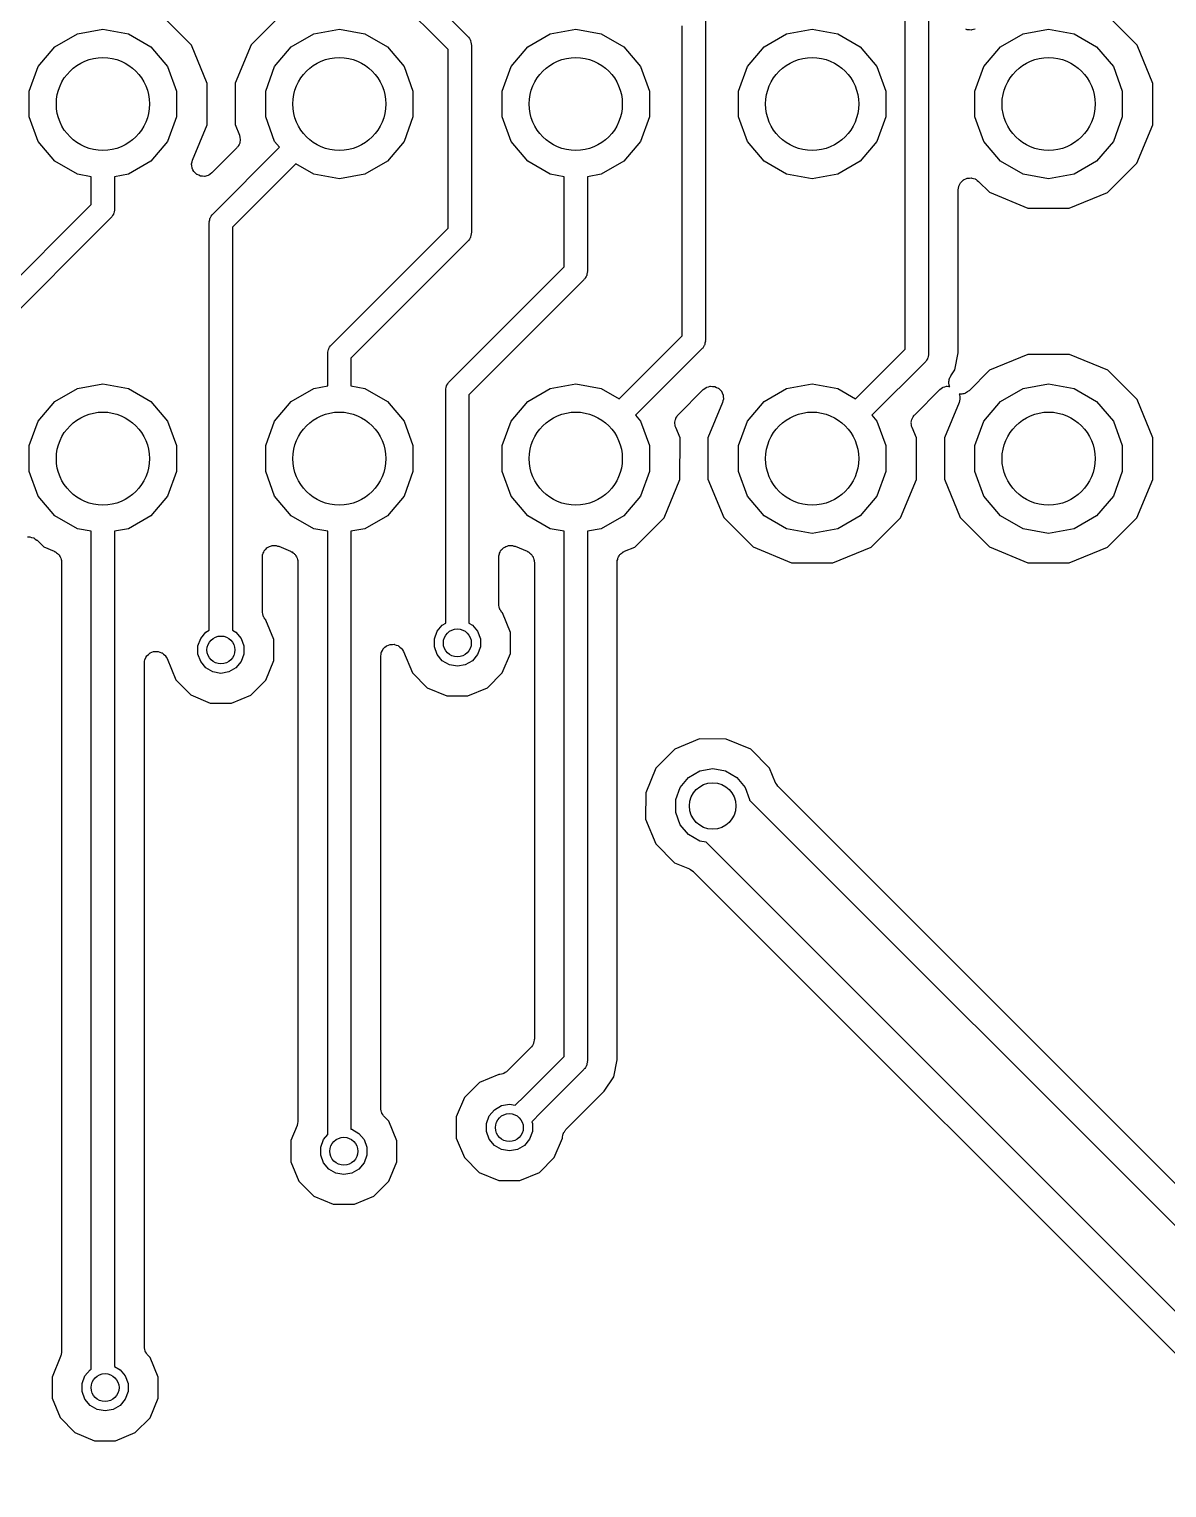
# Model space of a CAD drawing. Extents: x 25 to 125, y -125 to -25.
# Drawn here: x 41.93 to 54.16, y -110.73 to -95.06 of the extents above; entities that cross this region are included whole.
import ezdxf

# ---------------------------------------------------------------- set-up
doc = ezdxf.new("R2010")
doc.units = 0
doc.header["$MEASUREMENT"] = 0
doc.layers.add('BLACK', color=7, linetype='CONTINUOUS')

msp = doc.modelspace()

# ---------------------------------------------------------------- linework, layer by layer
at = {"layer": 'Black'}
for p, q in [((38.987, -87.4766), (46.6466, -95.1362)), ((46.4332, -95.2764), (38.7736, -87.6168)), ((51.5951, -94.6247), (51.5951, -98.5462)), ((51.3451, -98.4944), (51.3451, -94.6764)), ((43.6751, -95.2276), (43.3603, -94.9123)), ((44.6315, -94.9112), (44.3161, -95.226)), ((53.8351, -95.2276), (53.5203, -94.9123)), ((42.2089, -95.246), (42.4504, -95.1066)), ((42.4504, -95.1066), (42.7251, -95.0582)), ((42.7251, -95.0582), (42.9997, -95.1066)), ((42.9997, -95.1066), (43.2413, -95.246)), ((44.7489, -95.246), (44.9904, -95.1066)), ((44.9904, -95.1066), (45.2651, -95.0582)), ((45.2651, -95.0582), (45.5397, -95.1066)), ((45.5397, -95.1066), (45.7813, -95.246)), ((47.2889, -95.246), (47.5304, -95.1066)), ((47.5304, -95.1066), (47.8051, -95.0582)), ((47.8051, -95.0582), (48.0797, -95.1066)), ((48.0797, -95.1066), (48.3213, -95.246)), ((48.9478, -98.3517), (48.9478, -95.0224)), ((49.1978, -94.9706), (49.1978, -98.4035)), ((49.8289, -95.246), (50.0704, -95.1066)), ((50.0704, -95.1066), (50.3451, -95.0582)), ((50.3451, -95.0582), (50.6197, -95.1066)), ((50.6197, -95.1066), (50.8613, -95.246)), ((52.0091, -95.0634), (51.9941, -95.0564)), ((52.0147, -95.0639), (52.0091, -95.0634)), ((52.02, -95.0658), (52.0147, -95.0639)), ((52.0365, -95.0658), (52.02, -95.0658)), ((52.053, -95.0673), (52.0365, -95.0658)), ((52.0585, -95.0658), (52.053, -95.0673)), ((52.0641, -95.0658), (52.0585, -95.0658)), ((52.0797, -95.0602), (52.0641, -95.0658)), ((52.0956, -95.0559), (52.0797, -95.0602)), ((52.3689, -95.246), (52.6104, -95.1066)), ((52.6104, -95.1066), (52.8851, -95.0582)), ((52.8851, -95.0582), (53.1597, -95.1066)), ((53.1597, -95.1066), (53.4013, -95.246)), ((42.0296, -95.4597), (42.2089, -95.246)), ((43.2413, -95.246), (43.4205, -95.4597)), ((43.8453, -95.6394), (43.6751, -95.2276)), ((44.3161, -95.226), (44.1453, -95.6375)), ((44.5696, -95.4597), (44.7489, -95.246)), ((45.7813, -95.246), (45.9605, -95.4597)), ((46.4332, -97.1949), (46.4332, -95.2764)), ((46.6466, -95.1362), (46.6497, -95.1407)), ((46.6497, -95.1407), (46.654, -95.1443)), ((46.654, -95.1443), (46.6621, -95.1584)), ((46.6621, -95.1584), (46.6715, -95.1718)), ((46.6715, -95.1718), (46.6729, -95.1771)), ((46.6729, -95.1771), (46.6757, -95.1818)), ((46.6757, -95.1818), (46.6785, -95.1979)), ((46.6785, -95.1979), (46.6827, -95.2137)), ((46.6827, -95.2137), (46.6822, -95.2192)), ((46.6822, -95.2192), (46.6832, -95.2246)), ((46.6832, -95.2246), (46.6832, -97.2467)), ((47.1096, -95.4597), (47.2889, -95.246)), ((48.3213, -95.246), (48.5005, -95.4597)), ((49.6496, -95.4597), (49.8289, -95.246)), ((50.8613, -95.246), (51.0405, -95.4597)), ((52.1896, -95.4597), (52.3689, -95.246)), ((53.4013, -95.246), (53.5805, -95.4597)), ((54.0053, -95.6394), (53.8351, -95.2276)), ((41.9342, -95.7218), (42.0296, -95.4597)), ((43.4205, -95.4597), (43.5159, -95.7218)), ((44.4742, -95.7218), (44.5696, -95.4597)), ((45.9605, -95.4597), (46.0559, -95.7218)), ((47.0142, -95.7218), (47.1096, -95.4597)), ((48.5005, -95.4597), (48.5959, -95.7218)), ((49.5542, -95.7218), (49.6496, -95.4597)), ((51.0405, -95.4597), (51.1359, -95.7218)), ((52.0942, -95.7218), (52.1896, -95.4597)), ((53.5805, -95.4597), (53.6759, -95.7218)), ((41.9342, -96.0007), (41.9342, -95.7218)), ((43.5159, -95.7218), (43.5159, -96.0007)), ((43.8449, -96.085), (43.8453, -95.6394)), ((44.1453, -95.6375), (44.1449, -96.083)), ((44.4742, -96.0007), (44.4742, -95.7218)), ((46.0559, -95.7218), (46.0559, -96.0007)), ((47.0142, -96.0007), (47.0142, -95.7218)), ((48.5959, -95.7218), (48.5959, -96.0007)), ((49.5542, -96.0007), (49.5542, -95.7218)), ((51.1359, -95.7218), (51.1359, -96.0007)), ((52.0942, -96.0007), (52.0942, -95.7218)), ((53.6759, -95.7218), (53.6759, -96.0007)), ((54.0049, -96.085), (54.0053, -95.6394)), ((42.0296, -96.2627), (41.9342, -96.0007)), ((43.5159, -96.0007), (43.4205, -96.2627)), ((44.5696, -96.2627), (44.4742, -96.0007)), ((46.0559, -96.0007), (45.9605, -96.2627)), ((47.1096, -96.2627), (47.0142, -96.0007)), ((48.5959, -96.0007), (48.5005, -96.2627)), ((49.6496, -96.2627), (49.5542, -96.0007)), ((51.1359, -96.0007), (51.0405, -96.2627)), ((52.1896, -96.2627), (52.0942, -96.0007)), ((53.6759, -96.0007), (53.5805, -96.2627)), ((43.6876, -96.4638), (43.8449, -96.085)), ((44.1449, -96.083), (44.1912, -96.1951)), ((44.1912, -96.1951), (44.193, -96.2032)), ((44.193, -96.2032), (44.1965, -96.2107)), ((44.1965, -96.2107), (44.1977, -96.2246)), ((53.834, -96.4965), (54.0049, -96.085)), ((42.2089, -96.4764), (42.0296, -96.2627)), ((43.4205, -96.2627), (43.2413, -96.4764)), ((44.1636, -96.3334), (43.8947, -96.6023)), ((43.9044, -97.0451), (44.6231, -96.3265)), ((44.1684, -96.3266), (44.1636, -96.3334)), ((44.1745, -96.321), (44.1684, -96.3266)), ((44.1809, -96.3086), (44.1745, -96.321)), ((44.1889, -96.2972), (44.1809, -96.3086)), ((44.191, -96.2892), (44.1889, -96.2972)), ((44.1949, -96.2819), (44.191, -96.2892)), ((44.1967, -96.2681), (44.1949, -96.2819)), ((44.2003, -96.2546), (44.1967, -96.2681)), ((44.1977, -96.2246), (44.2007, -96.2381)), ((44.2007, -96.2381), (44.1996, -96.2464)), ((44.1996, -96.2464), (44.2003, -96.2546)), ((44.6231, -96.3265), (44.5696, -96.2627)), ((45.9605, -96.2627), (45.7813, -96.4764)), ((47.2889, -96.4764), (47.1096, -96.2627)), ((48.5005, -96.2627), (48.3213, -96.4764)), ((49.8289, -96.4764), (49.6496, -96.2627)), ((51.0405, -96.2627), (50.8613, -96.4764)), ((52.3689, -96.4764), (52.1896, -96.2627)), ((53.5805, -96.2627), (53.4013, -96.4764)), ((42.4504, -96.6158), (42.2089, -96.4764)), ((43.2413, -96.4764), (42.9997, -96.6158)), ((43.678, -96.5068), (43.6786, -96.5042)), ((43.6805, -96.5261), (43.678, -96.5068)), ((43.6783, -96.5014), (43.6834, -96.4827)), ((43.6786, -96.5042), (43.6783, -96.5014)), ((43.6822, -96.5454), (43.6805, -96.5261)), ((43.6834, -96.4827), (43.6876, -96.4638)), ((44.7982, -96.5049), (44.1178, -97.1853)), ((44.9904, -96.6158), (44.7982, -96.5049)), ((45.7813, -96.4764), (45.5397, -96.6158)), ((47.5304, -96.6158), (47.2889, -96.4764)), ((48.3213, -96.4764), (48.0797, -96.6158)), ((50.0704, -96.6158), (49.8289, -96.4764)), ((50.8613, -96.4764), (50.6197, -96.6158)), ((52.6104, -96.6158), (52.3689, -96.4764)), ((53.4013, -96.4764), (53.1597, -96.6158)), ((53.5187, -96.8113), (53.834, -96.4965)), ((42.6001, -96.6422), (42.4504, -96.6158)), ((42.6001, -96.9408), (42.6001, -96.6422)), ((42.9997, -96.6158), (42.8501, -96.6422)), ((42.8501, -96.6422), (42.8501, -96.9926)), ((43.6834, -96.5478), (43.6822, -96.5454)), ((43.6837, -96.5506), (43.6834, -96.5478)), ((43.6926, -96.5678), (43.6837, -96.5506)), ((43.7008, -96.5853), (43.6926, -96.5678)), ((43.7028, -96.5873), (43.7008, -96.5853)), ((43.704, -96.5897), (43.7028, -96.5873)), ((43.7183, -96.6028), (43.704, -96.5897)), ((43.732, -96.6165), (43.7183, -96.6028)), ((43.7345, -96.6177), (43.732, -96.6165)), ((43.7365, -96.6195), (43.7345, -96.6177)), ((43.7544, -96.627), (43.7365, -96.6195)), ((43.772, -96.6352), (43.7544, -96.627)), ((43.7747, -96.6354), (43.772, -96.6352)), ((43.7773, -96.6365), (43.7747, -96.6354)), ((43.7966, -96.6373), (43.7773, -96.6365)), ((43.8159, -96.639), (43.7966, -96.6373)), ((43.8186, -96.6383), (43.8159, -96.639)), ((43.8213, -96.6384), (43.8186, -96.6383)), ((43.8398, -96.6326), (43.8213, -96.6384)), ((43.8585, -96.6276), (43.8398, -96.6326)), ((43.8608, -96.626), (43.8585, -96.6276)), ((43.8634, -96.6252), (43.8608, -96.626)), ((43.8788, -96.6134), (43.8634, -96.6252)), ((43.8947, -96.6023), (43.8788, -96.6134)), ((45.2651, -96.6643), (44.9904, -96.6158)), ((45.5397, -96.6158), (45.2651, -96.6643)), ((47.6801, -96.6422), (47.5304, -96.6158)), ((47.6801, -97.609), (47.6801, -96.6422)), ((48.0797, -96.6158), (47.9301, -96.6422)), ((47.9301, -96.6422), (47.9301, -97.6607)), ((50.3451, -96.6643), (50.0704, -96.6158)), ((50.6197, -96.6158), (50.3451, -96.6643)), ((51.9448, -96.7002), (51.9575, -96.6895)), ((51.9575, -96.6895), (51.9693, -96.6777)), ((51.9693, -96.6777), (51.9743, -96.6754)), ((51.9743, -96.6754), (51.9786, -96.6718)), ((51.9786, -96.6718), (51.9942, -96.6661)), ((51.9942, -96.6661), (52.0093, -96.6591)), ((52.0093, -96.6591), (52.0148, -96.6586)), ((52.0148, -96.6586), (52.02, -96.6567)), ((52.02, -96.6567), (52.0367, -96.6567)), ((52.0367, -96.6567), (52.0532, -96.6553)), ((52.0532, -96.6553), (52.0586, -96.6567)), ((52.0586, -96.6567), (52.0641, -96.6567)), ((52.0641, -96.6567), (52.0798, -96.6624)), ((52.0798, -96.6624), (52.0958, -96.6668)), ((52.0958, -96.6668), (52.1004, -96.6699)), ((52.1004, -96.6699), (52.1056, -96.6718)), ((52.1056, -96.6718), (52.1183, -96.6825)), ((52.1183, -96.6825), (52.1319, -96.6921)), ((52.8851, -96.6643), (52.6104, -96.6158)), ((53.1597, -96.6158), (52.8851, -96.6643)), ((51.9151, -96.7818), (51.918, -96.7654)), ((51.9151, -98.5337), (51.9151, -96.7818)), ((51.918, -96.7654), (51.9194, -96.7488)), ((51.9194, -96.7488), (51.9218, -96.7438)), ((51.9218, -96.7438), (51.9227, -96.7384)), ((51.9227, -96.7384), (51.931, -96.724)), ((51.931, -96.724), (51.9381, -96.7089)), ((51.9381, -96.7089), (51.942, -96.705)), ((51.942, -96.705), (51.9448, -96.7002)), ((52.1319, -96.6921), (52.2498, -96.8102)), ((52.2498, -96.8102), (52.6613, -96.981)), ((53.1069, -96.9814), (53.5187, -96.8113)), ((41.3826, -98.1583), (42.6001, -96.9408)), ((42.8496, -97.0035), (42.8454, -97.0193)), ((42.8501, -96.9926), (42.8491, -96.998)), ((42.8491, -96.998), (42.8496, -97.0035)), ((52.6613, -96.981), (53.1069, -96.9814)), ((42.8135, -97.081), (41.596, -98.2984)), ((42.8166, -97.0765), (42.8135, -97.081)), ((42.8208, -97.0729), (42.8166, -97.0765)), ((42.829, -97.0588), (42.8208, -97.0729)), ((42.8384, -97.0454), (42.829, -97.0588)), ((42.8398, -97.0401), (42.8384, -97.0454)), ((42.8425, -97.0353), (42.8398, -97.0401)), ((42.8454, -97.0193), (42.8425, -97.0353)), ((43.8678, -97.1335), (43.8688, -97.1281)), ((43.8678, -101.514), (43.8678, -97.1335)), ((43.8683, -97.1226), (43.8725, -97.1068)), ((43.8688, -97.1281), (43.8683, -97.1226)), ((43.8725, -97.1068), (43.8753, -97.0907)), ((43.8753, -97.0907), (43.8781, -97.086)), ((43.8781, -97.086), (43.8795, -97.0807)), ((43.8795, -97.0807), (43.8889, -97.0673)), ((43.8889, -97.0673), (43.897, -97.0531)), ((43.897, -97.0531), (43.9013, -97.0496)), ((43.9013, -97.0496), (43.9044, -97.0451)), ((44.1178, -97.1853), (44.1178, -101.514)), ((45.1767, -98.4515), (46.4332, -97.1949)), ((46.6621, -97.3129), (46.654, -97.3271)), ((46.6715, -97.2995), (46.6621, -97.3129)), ((46.6729, -97.2942), (46.6715, -97.2995)), ((46.6757, -97.2895), (46.6729, -97.2942)), ((46.6785, -97.2734), (46.6757, -97.2895)), ((46.6827, -97.2576), (46.6785, -97.2734)), ((46.6832, -97.2467), (46.6822, -97.2521)), ((46.6822, -97.2521), (46.6827, -97.2576)), ((46.6466, -97.3351), (45.3901, -98.5916)), ((46.6497, -97.3306), (46.6466, -97.3351)), ((46.654, -97.3271), (46.6497, -97.3306)), ((46.4444, -98.8446), (47.6801, -97.609)), ((47.8935, -97.7491), (46.6578, -98.9848)), ((47.8966, -97.7446), (47.8935, -97.7491)), ((47.9008, -97.7411), (47.8966, -97.7446)), ((47.909, -97.7269), (47.9008, -97.7411)), ((47.9184, -97.7136), (47.909, -97.7269)), ((47.9198, -97.7083), (47.9184, -97.7136)), ((47.9225, -97.7035), (47.9198, -97.7083)), ((47.9254, -97.6874), (47.9225, -97.7035)), ((47.9296, -97.6716), (47.9254, -97.6874)), ((47.9301, -97.6607), (47.9291, -97.6662)), ((47.9291, -97.6662), (47.9296, -97.6716)), ((48.2719, -99.0276), (48.9478, -98.3517)), ((49.1973, -98.4144), (49.1931, -98.4302)), ((49.1978, -98.4035), (49.1968, -98.4089)), ((49.1968, -98.4089), (49.1973, -98.4144)), ((45.1401, -98.5399), (45.141, -98.5344)), ((45.1401, -98.8902), (45.1401, -98.5399)), ((45.1405, -98.529), (45.1448, -98.5132)), ((45.141, -98.5344), (45.1405, -98.529)), ((45.1448, -98.5132), (45.1476, -98.4971)), ((45.1476, -98.4971), (45.1504, -98.4923)), ((45.1504, -98.4923), (45.1518, -98.487)), ((45.1518, -98.487), (45.1611, -98.4736)), ((45.1611, -98.4736), (45.1693, -98.4595)), ((45.1693, -98.4595), (45.1735, -98.456)), ((45.1735, -98.456), (45.1767, -98.4515)), ((49.1612, -98.4919), (48.4471, -99.206)), ((49.1643, -98.4874), (49.1612, -98.4919)), ((49.1686, -98.4838), (49.1643, -98.4874)), ((49.1767, -98.4697), (49.1686, -98.4838)), ((49.1861, -98.4563), (49.1767, -98.4697)), ((49.1875, -98.451), (49.1861, -98.4563)), ((49.1903, -98.4462), (49.1875, -98.451)), ((49.1931, -98.4302), (49.1903, -98.4462)), ((50.8119, -99.0276), (51.3451, -98.4944)), ((51.5946, -98.5571), (51.5904, -98.5729)), ((51.5951, -98.5462), (51.5941, -98.5516)), ((51.5941, -98.5516), (51.5946, -98.5571)), ((51.8789, -98.7156), (51.9151, -98.5337)), ((52.6633, -98.551), (52.2515, -98.7212)), ((53.1088, -98.5514), (52.6633, -98.551)), ((53.5203, -98.7223), (53.1088, -98.5514)), ((45.3901, -98.5916), (45.3901, -98.8902)), ((51.5585, -98.6346), (50.9871, -99.206)), ((51.5616, -98.6301), (51.5585, -98.6346)), ((51.5658, -98.6266), (51.5616, -98.6301)), ((51.574, -98.6124), (51.5658, -98.6266)), ((51.5834, -98.599), (51.574, -98.6124)), ((51.5848, -98.5937), (51.5834, -98.599)), ((51.5875, -98.589), (51.5848, -98.5937)), ((51.5904, -98.5729), (51.5875, -98.589)), ((51.8345, -98.782), (51.8789, -98.7156)), ((52.2515, -98.7212), (52.0298, -98.9424)), ((53.8351, -99.0376), (53.5203, -98.7223)), ((42.4504, -98.9166), (42.7251, -98.8682)), ((42.7251, -98.8682), (42.9997, -98.9166)), ((46.4181, -98.8855), (46.4195, -98.8802)), ((46.4195, -98.8802), (46.4289, -98.8668)), ((46.4289, -98.8668), (46.437, -98.8527)), ((46.437, -98.8527), (46.4413, -98.8491)), ((46.4413, -98.8491), (46.4444, -98.8446)), ((47.5304, -98.9166), (47.8051, -98.8682)), ((47.8051, -98.8682), (48.0797, -98.9166)), ((50.0704, -98.9166), (50.3451, -98.8682)), ((50.3451, -98.8682), (50.6197, -98.9166)), ((51.8136, -98.8414), (51.8161, -98.832)), ((51.8147, -98.8539), (51.8136, -98.8414)), ((51.8139, -98.8664), (51.8147, -98.8539)), ((51.8166, -98.8757), (51.8139, -98.8664)), ((51.8161, -98.832), (51.8167, -98.8224)), ((51.8174, -98.8853), (51.8166, -98.8757)), ((51.8167, -98.8224), (51.8218, -98.8109)), ((51.8218, -98.8109), (51.8251, -98.7988)), ((51.8251, -98.7988), (51.8306, -98.7908)), ((51.8306, -98.7908), (51.8345, -98.782)), ((52.6104, -98.9166), (52.8851, -98.8682)), ((52.8851, -98.8682), (53.1597, -98.9166)), ((42.2089, -99.056), (42.4504, -98.9166)), ((42.9997, -98.9166), (43.2413, -99.056)), ((44.7489, -99.056), (44.9904, -98.9166)), ((44.9904, -98.9166), (45.1401, -98.8902)), ((45.3901, -98.8902), (45.5397, -98.9166)), ((45.5397, -98.9166), (45.7813, -99.056)), ((46.4078, -98.933), (46.4088, -98.9276)), ((46.4078, -101.438), (46.4078, -98.933)), ((46.4083, -98.9221), (46.4125, -98.9063)), ((46.4088, -98.9276), (46.4083, -98.9221)), ((46.4125, -98.9063), (46.4153, -98.8902)), ((46.4153, -98.8902), (46.4181, -98.8855)), ((46.6578, -98.9848), (46.6578, -101.438)), ((47.2889, -99.056), (47.5304, -98.9166)), ((48.0797, -98.9166), (48.2719, -99.0276)), ((48.9065, -99.1991), (49.1755, -98.9302)), ((49.1755, -98.9302), (49.1913, -98.919)), ((49.1913, -98.919), (49.2067, -98.9073)), ((49.2067, -98.9073), (49.2093, -98.9064)), ((49.2093, -98.9064), (49.2116, -98.9049)), ((49.2116, -98.9049), (49.2303, -98.8998)), ((49.2303, -98.8998), (49.2488, -98.894)), ((49.2488, -98.894), (49.2515, -98.8941)), ((49.2515, -98.8941), (49.2542, -98.8934)), ((49.2542, -98.8934), (49.2735, -98.8951)), ((49.2735, -98.8951), (49.2929, -98.896)), ((49.2929, -98.896), (49.2954, -98.897)), ((49.2954, -98.897), (49.2981, -98.8973)), ((49.2981, -98.8973), (49.3157, -98.9055)), ((49.3157, -98.9055), (49.3336, -98.9129)), ((49.3336, -98.9129), (49.3356, -98.9148)), ((49.3356, -98.9148), (49.3381, -98.9159)), ((49.3381, -98.9159), (49.3518, -98.9296)), ((49.3518, -98.9296), (49.3661, -98.9427)), ((49.3661, -98.9427), (49.3673, -98.9452)), ((49.3673, -98.9452), (49.3693, -98.9471)), ((49.3693, -98.9471), (49.3775, -98.9647)), ((49.3775, -98.9647), (49.3864, -98.9819)), ((49.3864, -98.9819), (49.3868, -98.9846)), ((49.3868, -98.9846), (49.3879, -98.9871)), ((49.3918, -99.031), (49.3868, -99.0497)), ((49.3879, -98.9871), (49.3896, -99.0064)), ((49.3896, -99.0064), (49.3921, -99.0256)), ((49.3921, -99.0256), (49.3915, -99.0283)), ((49.3915, -99.0283), (49.3918, -99.031)), ((49.8289, -99.056), (50.0704, -98.9166)), ((50.6197, -98.9166), (50.8119, -99.0276)), ((51.4465, -99.1991), (51.7155, -98.9302)), ((51.7155, -98.9302), (51.7313, -98.919)), ((51.7313, -98.919), (51.7467, -98.9073)), ((51.7467, -98.9073), (51.7493, -98.9064)), ((51.7493, -98.9064), (51.7516, -98.9049)), ((51.7516, -98.9049), (51.7703, -98.8998)), ((51.7703, -98.8998), (51.7888, -98.894)), ((51.7888, -98.894), (51.7915, -98.8941)), ((51.7915, -98.8941), (51.7942, -98.8934)), ((51.7942, -98.8934), (51.8135, -98.8951)), ((51.8135, -98.8951), (51.8222, -98.8955)), ((51.8222, -98.8955), (51.8174, -98.8853)), ((51.9318, -98.9793), (51.9241, -98.9774)), ((51.9241, -98.9774), (51.9264, -98.9819)), ((51.9264, -98.9819), (51.9268, -98.9846)), ((51.9268, -98.9846), (51.9279, -98.9871)), ((51.9318, -99.031), (51.9268, -99.0497)), ((51.9279, -98.9871), (51.9296, -99.0064)), ((51.9296, -99.0064), (51.9321, -99.0256)), ((51.9321, -99.0256), (51.9315, -99.0283)), ((51.9315, -99.0283), (51.9318, -99.031)), ((51.9414, -98.9782), (51.9318, -98.9793)), ((51.9511, -98.9791), (51.9414, -98.9782)), ((51.9632, -98.9758), (51.9511, -98.9791)), ((51.9756, -98.9745), (51.9632, -98.9758)), ((51.9843, -98.9702), (51.9756, -98.9745)), ((51.9937, -98.9677), (51.9843, -98.9702)), ((52.004, -98.9605), (51.9937, -98.9677)), ((52.0152, -98.955), (52.004, -98.9605)), ((52.0219, -98.948), (52.0152, -98.955)), ((52.0298, -98.9424), (52.0219, -98.948)), ((52.3689, -99.056), (52.6104, -98.9166)), ((53.1597, -98.9166), (53.4013, -99.056)), ((54.0053, -99.4494), (53.8351, -99.0376)), ((42.0296, -99.2697), (42.2089, -99.056)), ((43.2413, -99.056), (43.4205, -99.2697)), ((44.5696, -99.2697), (44.7489, -99.056)), ((45.7813, -99.056), (45.9605, -99.2697)), ((47.1096, -99.2697), (47.2889, -99.056)), ((49.3826, -99.0687), (49.2253, -99.4475)), ((49.3868, -99.0497), (49.3826, -99.0687)), ((49.6496, -99.2697), (49.8289, -99.056)), ((51.9226, -99.0687), (51.7653, -99.4475)), ((51.9268, -99.0497), (51.9226, -99.0687)), ((52.1896, -99.2697), (52.3689, -99.056)), ((53.4013, -99.056), (53.5805, -99.2697)), ((41.9342, -99.5318), (42.0296, -99.2697)), ((43.4205, -99.2697), (43.5159, -99.5318)), ((44.4742, -99.5318), (44.5696, -99.2697)), ((45.9605, -99.2697), (46.0559, -99.5318)), ((47.0142, -99.5318), (47.1096, -99.2697)), ((48.4471, -99.206), (48.5005, -99.2697)), ((48.5005, -99.2697), (48.5959, -99.5318)), ((48.8695, -99.2943), (48.8705, -99.2861)), ((48.8725, -99.3079), (48.8695, -99.2943)), ((48.8698, -99.2778), (48.8734, -99.2644)), ((48.8705, -99.2861), (48.8698, -99.2778)), ((48.8737, -99.3217), (48.8725, -99.3079)), ((48.8734, -99.2644), (48.8752, -99.2506)), ((48.8772, -99.3293), (48.8737, -99.3217)), ((48.8752, -99.2506), (48.8791, -99.2432)), ((48.879, -99.3374), (48.8772, -99.3293)), ((48.9253, -99.4494), (48.879, -99.3374)), ((48.8791, -99.2432), (48.8812, -99.2352)), ((48.8812, -99.2352), (48.8892, -99.2238)), ((48.8892, -99.2238), (48.8956, -99.2115)), ((48.8956, -99.2115), (48.9018, -99.2059)), ((48.9018, -99.2059), (48.9065, -99.1991)), ((49.5542, -99.5318), (49.6496, -99.2697)), ((50.9871, -99.206), (51.0405, -99.2697)), ((51.0405, -99.2697), (51.1359, -99.5318)), ((51.4095, -99.2943), (51.4105, -99.2861)), ((51.4125, -99.3079), (51.4095, -99.2943)), ((51.4098, -99.2778), (51.4134, -99.2644)), ((51.4105, -99.2861), (51.4098, -99.2778)), ((51.4137, -99.3217), (51.4125, -99.3079)), ((51.4134, -99.2644), (51.4152, -99.2506)), ((51.4172, -99.3293), (51.4137, -99.3217)), ((51.4152, -99.2506), (51.4191, -99.2432)), ((51.419, -99.3374), (51.4172, -99.3293)), ((51.4653, -99.4494), (51.419, -99.3374)), ((51.4191, -99.2432), (51.4212, -99.2352)), ((51.4212, -99.2352), (51.4292, -99.2238)), ((51.4292, -99.2238), (51.4356, -99.2115)), ((51.4356, -99.2115), (51.4418, -99.2059)), ((51.4418, -99.2059), (51.4465, -99.1991)), ((52.0942, -99.5318), (52.1896, -99.2697)), ((53.5805, -99.2697), (53.6759, -99.5318)), ((48.9249, -99.895), (48.9253, -99.4494)), ((49.2253, -99.4475), (49.2249, -99.893)), ((51.4649, -99.895), (51.4653, -99.4494)), ((51.7653, -99.4475), (51.7649, -99.893)), ((54.0049, -99.895), (54.0053, -99.4494)), ((41.9342, -99.8107), (41.9342, -99.5318)), ((43.5159, -99.5318), (43.5159, -99.8107)), ((44.4742, -99.8107), (44.4742, -99.5318)), ((46.0559, -99.5318), (46.0559, -99.8107)), ((47.0142, -99.8107), (47.0142, -99.5318)), ((48.5959, -99.5318), (48.5959, -99.8107)), ((49.5542, -99.8107), (49.5542, -99.5318)), ((51.1359, -99.5318), (51.1359, -99.8107)), ((52.0942, -99.8107), (52.0942, -99.5318)), ((53.6759, -99.5318), (53.6759, -99.8107)), ((42.0296, -100.073), (41.9342, -99.8107)), ((43.5159, -99.8107), (43.4205, -100.073)), ((44.5696, -100.073), (44.4742, -99.8107)), ((46.0559, -99.8107), (45.9605, -100.073)), ((47.1096, -100.073), (47.0142, -99.8107)), ((48.5959, -99.8107), (48.5005, -100.073)), ((49.6496, -100.073), (49.5542, -99.8107)), ((51.1359, -99.8107), (51.0405, -100.073)), ((52.1896, -100.073), (52.0942, -99.8107)), ((53.6759, -99.8107), (53.5805, -100.073)), ((48.754, -100.306), (48.9249, -99.895)), ((49.2249, -99.893), (49.395, -100.305)), ((51.294, -100.306), (51.4649, -99.895)), ((51.7649, -99.893), (51.935, -100.305)), ((53.834, -100.306), (54.0049, -99.895)), ((42.2089, -100.286), (42.0296, -100.073)), ((43.4205, -100.073), (43.2413, -100.286)), ((44.7489, -100.286), (44.5696, -100.073)), ((45.9605, -100.073), (45.7813, -100.286)), ((47.2889, -100.286), (47.1096, -100.073)), ((48.5005, -100.073), (48.3213, -100.286)), ((49.8289, -100.286), (49.6496, -100.073)), ((51.0405, -100.073), (50.8613, -100.286)), ((52.3689, -100.286), (52.1896, -100.073)), ((53.5805, -100.073), (53.4013, -100.286)), ((42.4504, -100.426), (42.2089, -100.286)), ((43.2413, -100.286), (42.9997, -100.426)), ((44.9904, -100.426), (44.7489, -100.286)), ((45.7813, -100.286), (45.5397, -100.426)), ((47.5304, -100.426), (47.2889, -100.286)), ((48.3213, -100.286), (48.0797, -100.426)), ((50.0704, -100.426), (49.8289, -100.286)), ((50.8613, -100.286), (50.6197, -100.426)), ((52.6104, -100.426), (52.3689, -100.286)), ((53.4013, -100.286), (53.1597, -100.426)), ((42.6001, -100.452), (42.4504, -100.426)), ((42.6001, -109.452), (42.6001, -100.452)), ((42.9997, -100.426), (42.8501, -100.452)), ((42.8501, -100.452), (42.8501, -109.425)), ((45.1401, -100.452), (44.9904, -100.426)), ((45.1401, -106.934), (45.1401, -100.452)), ((45.5397, -100.426), (45.3901, -100.452)), ((45.3901, -100.452), (45.3901, -106.874)), ((47.6801, -100.452), (47.5304, -100.426)), ((47.6801, -106.093), (47.6801, -100.452)), ((48.0797, -100.426), (47.9301, -100.452)), ((47.9301, -100.452), (47.9301, -106.144)), ((48.4387, -100.621), (48.754, -100.306)), ((49.395, -100.305), (49.7098, -100.62)), ((50.3451, -100.474), (50.0704, -100.426)), ((50.6197, -100.426), (50.3451, -100.474)), ((50.9787, -100.621), (51.294, -100.306)), ((51.935, -100.305), (52.2498, -100.62)), ((52.8851, -100.474), (52.6104, -100.426)), ((53.1597, -100.426), (52.8851, -100.474)), ((53.5187, -100.621), (53.834, -100.306)), ((41.9157, -100.513), (41.9362, -100.511)), ((41.9362, -100.511), (41.9376, -100.511)), ((41.9376, -100.511), (41.9391, -100.511)), ((41.9391, -100.511), (41.959, -100.517)), ((41.959, -100.517), (41.9791, -100.522)), ((41.9791, -100.522), (41.9803, -100.522)), ((41.9803, -100.522), (41.9817, -100.523)), ((41.9817, -100.523), (41.9986, -100.535)), ((41.9986, -100.535), (42.0157, -100.546)), ((42.0157, -100.546), (42.0166, -100.547)), ((42.0166, -100.547), (42.0178, -100.548)), ((42.0178, -100.548), (42.0898, -100.62)), ((44.5267, -100.61), (44.5349, -100.608)), ((44.5349, -100.608), (44.5427, -100.606)), ((44.5427, -100.606), (44.5567, -100.606)), ((44.5567, -100.606), (44.5705, -100.604)), ((44.5705, -100.604), (44.5785, -100.606)), ((44.5785, -100.606), (44.5869, -100.606)), ((44.5869, -100.606), (44.5999, -100.61)), ((47.0667, -100.61), (47.0749, -100.608)), ((47.0749, -100.608), (47.0827, -100.606)), ((47.0827, -100.606), (47.0967, -100.606)), ((47.0967, -100.606), (47.1105, -100.604)), ((47.1105, -100.604), (47.1185, -100.606)), ((47.1185, -100.606), (47.1269, -100.606)), ((47.1269, -100.606), (47.1399, -100.61)), ((42.0898, -100.62), (42.2018, -100.667)), ((42.2018, -100.667), (42.2088, -100.671)), ((42.2088, -100.671), (42.2166, -100.674)), ((42.2166, -100.674), (42.2272, -100.683)), ((42.2272, -100.683), (42.2389, -100.69)), ((42.2389, -100.69), (42.244, -100.697)), ((42.244, -100.697), (42.2504, -100.702)), ((42.2504, -100.702), (42.2573, -100.714)), ((42.2573, -100.714), (42.2658, -100.725)), ((42.2658, -100.725), (42.2683, -100.733)), ((42.2683, -100.733), (42.2724, -100.741)), ((42.2724, -100.741), (42.2748, -100.754)), ((42.2748, -100.754), (42.279, -100.767)), ((44.4378, -100.731), (44.4402, -100.717)), ((44.4378, -101.313), (44.4378, -100.731)), ((44.4402, -100.717), (44.4408, -100.703)), ((44.4408, -100.703), (44.444, -100.695)), ((44.444, -100.695), (44.4455, -100.687)), ((44.4455, -100.687), (44.4524, -100.675)), ((44.4524, -100.675), (44.4577, -100.662)), ((44.4577, -100.662), (44.4634, -100.656)), ((44.4634, -100.656), (44.4675, -100.649)), ((44.4675, -100.649), (44.4782, -100.64)), ((44.4782, -100.64), (44.4876, -100.63)), ((44.4876, -100.63), (44.4949, -100.626)), ((44.4949, -100.626), (44.5013, -100.621)), ((44.5013, -100.621), (44.5144, -100.616)), ((44.5144, -100.616), (44.5267, -100.61)), ((44.5999, -100.61), (44.6135, -100.613)), ((44.6135, -100.613), (44.7418, -100.667)), ((44.7418, -100.667), (44.7488, -100.671)), ((44.7488, -100.671), (44.7566, -100.674)), ((44.7566, -100.674), (44.7672, -100.683)), ((44.7672, -100.683), (44.7789, -100.69)), ((44.7789, -100.69), (44.784, -100.697)), ((44.784, -100.697), (44.7904, -100.702)), ((44.7904, -100.702), (44.7973, -100.714)), ((44.7973, -100.714), (44.8058, -100.725)), ((44.8058, -100.725), (44.8083, -100.733)), ((44.8083, -100.733), (44.8124, -100.741)), ((44.8124, -100.741), (44.8148, -100.754)), ((44.8148, -100.754), (44.819, -100.767)), ((46.9778, -100.731), (46.9802, -100.717)), ((46.9778, -101.237), (46.9778, -100.731)), ((46.9802, -100.717), (46.9808, -100.703)), ((46.9808, -100.703), (46.984, -100.695)), ((46.984, -100.695), (46.9855, -100.687)), ((46.9855, -100.687), (46.9924, -100.675)), ((46.9924, -100.675), (46.9977, -100.662)), ((46.9977, -100.662), (47.0034, -100.656)), ((47.0034, -100.656), (47.0075, -100.649)), ((47.0075, -100.649), (47.0182, -100.64)), ((47.0182, -100.64), (47.0276, -100.63)), ((47.0276, -100.63), (47.0349, -100.626)), ((47.0349, -100.626), (47.0413, -100.621)), ((47.0413, -100.621), (47.0544, -100.616)), ((47.0544, -100.616), (47.0667, -100.61)), ((47.1399, -100.61), (47.1535, -100.613)), ((47.1535, -100.613), (47.2818, -100.667)), ((47.2818, -100.667), (47.2888, -100.671)), ((47.2888, -100.671), (47.2966, -100.674)), ((47.2966, -100.674), (47.3072, -100.683)), ((47.3072, -100.683), (47.3189, -100.69)), ((47.3189, -100.69), (47.324, -100.697)), ((47.324, -100.697), (47.3304, -100.702)), ((47.3304, -100.702), (47.3373, -100.714)), ((47.3373, -100.714), (47.3458, -100.725)), ((47.3458, -100.725), (47.3483, -100.733)), ((47.3483, -100.733), (47.3524, -100.741)), ((47.3524, -100.741), (47.3548, -100.754)), ((47.3548, -100.754), (47.359, -100.767)), ((48.2512, -100.767), (48.2553, -100.754)), ((48.2553, -100.754), (48.2577, -100.741)), ((48.2577, -100.741), (48.2619, -100.733)), ((48.2619, -100.733), (48.2645, -100.725)), ((48.2645, -100.725), (48.2729, -100.714)), ((48.2729, -100.714), (48.2798, -100.702)), ((48.2798, -100.702), (48.2862, -100.697)), ((48.2862, -100.697), (48.2913, -100.69)), ((48.2913, -100.69), (48.303, -100.683)), ((48.303, -100.683), (48.3136, -100.674)), ((48.3136, -100.674), (48.3215, -100.671)), ((48.3215, -100.671), (48.3286, -100.667)), ((48.3286, -100.667), (48.4387, -100.621)), ((49.7098, -100.62), (50.1213, -100.791)), ((50.5669, -100.791), (50.9787, -100.621)), ((52.2498, -100.62), (52.6613, -100.791)), ((53.1069, -100.791), (53.5187, -100.621)), ((42.279, -100.767), (42.2786, -100.776)), ((42.2786, -100.776), (42.2801, -100.784)), ((42.2801, -100.784), (42.2801, -109.268)), ((44.819, -100.767), (44.8186, -100.776)), ((44.8186, -100.776), (44.8201, -100.784)), ((44.8201, -100.784), (44.8201, -106.789)), ((47.359, -100.767), (47.3586, -100.776)), ((47.3586, -100.776), (47.3601, -100.784)), ((47.3601, -100.784), (47.3601, -105.907)), ((48.2501, -100.784), (48.2515, -100.776)), ((48.2501, -103.571), (48.2501, -100.784)), ((48.2515, -100.776), (48.2512, -100.767)), ((50.1213, -100.791), (50.5669, -100.791)), ((52.6613, -100.791), (53.1069, -100.791)), ((44.4388, -101.319), (44.4378, -101.313)), ((44.4383, -101.324), (44.4388, -101.319)), ((44.4426, -101.34), (44.4383, -101.324)), ((44.4455, -101.357), (44.4426, -101.34)), ((44.4482, -101.362), (44.4455, -101.357)), ((44.4497, -101.367), (44.4482, -101.362)), ((44.4592, -101.381), (44.4497, -101.367)), ((44.4675, -101.395), (44.4592, -101.381)), ((46.9788, -101.243), (46.9778, -101.237)), ((46.9783, -101.248), (46.9788, -101.243)), ((46.9826, -101.264), (46.9783, -101.248)), ((46.9855, -101.281), (46.9826, -101.264)), ((46.9882, -101.285), (46.9855, -101.281)), ((46.9897, -101.291), (46.9882, -101.285)), ((46.9992, -101.304), (46.9897, -101.291)), ((47.0075, -101.319), (46.9992, -101.304)), ((47.0117, -101.322), (47.0075, -101.319)), ((47.0149, -101.327), (47.0117, -101.322)), ((47.0163, -101.328), (47.0149, -101.327)), ((47.1029, -101.538), (47.0163, -101.328)), ((43.7755, -101.602), (43.8315, -101.535)), ((43.8315, -101.535), (43.8678, -101.514)), ((44.1178, -101.514), (44.1541, -101.535)), ((44.1541, -101.535), (44.2101, -101.602)), ((44.4718, -101.399), (44.4675, -101.395)), ((44.4749, -101.403), (44.4718, -101.399)), ((44.4763, -101.405), (44.4749, -101.403)), ((44.5629, -101.614), (44.4763, -101.405)), ((46.2857, -101.607), (46.3155, -101.525)), ((46.3155, -101.525), (46.3715, -101.459)), ((46.3715, -101.459), (46.4078, -101.438)), ((46.6578, -101.438), (46.6941, -101.459)), ((46.6941, -101.459), (46.7501, -101.525)), ((46.7501, -101.525), (46.7799, -101.607)), ((47.1027, -101.765), (47.1029, -101.538)), ((43.7457, -101.683), (43.7755, -101.602)), ((43.7457, -101.771), (43.7457, -101.683)), ((44.2101, -101.602), (44.2399, -101.683)), ((44.2399, -101.683), (44.2399, -101.771)), ((44.5627, -101.841), (44.5629, -101.614)), ((45.7398, -101.711), (45.7546, -101.698)), ((45.7546, -101.698), (45.7689, -101.685)), ((45.7689, -101.685), (45.7715, -101.684)), ((45.7715, -101.684), (45.7736, -101.682)), ((45.7736, -101.682), (45.7918, -101.676)), ((45.7918, -101.676), (45.8097, -101.668)), ((45.8097, -101.668), (45.8124, -101.668)), ((45.8124, -101.668), (45.815, -101.667)), ((45.815, -101.667), (45.8344, -101.667)), ((45.8344, -101.667), (45.8537, -101.666)), ((45.8537, -101.666), (45.8564, -101.667)), ((45.8564, -101.667), (45.8591, -101.667)), ((45.8591, -101.667), (45.8773, -101.674)), ((45.8773, -101.674), (45.8958, -101.68)), ((45.8958, -101.68), (45.898, -101.681)), ((45.898, -101.681), (45.9006, -101.682)), ((45.9006, -101.682), (45.9154, -101.695)), ((45.9154, -101.695), (45.9308, -101.706)), ((45.9308, -101.706), (45.9322, -101.709)), ((46.2857, -101.694), (46.2857, -101.607)), ((46.3155, -101.776), (46.2857, -101.694)), ((46.7799, -101.694), (46.7501, -101.776)), ((46.7799, -101.607), (46.7799, -101.694)), ((43.1701, -101.868), (43.1734, -101.849)), ((43.1734, -101.849), (43.176, -101.83)), ((43.176, -101.83), (43.1772, -101.828)), ((43.1772, -101.828), (43.1777, -101.825)), ((43.1777, -101.825), (43.1874, -101.808)), ((43.1874, -101.808), (43.1964, -101.791)), ((43.1964, -101.791), (43.1984, -101.789)), ((43.1984, -101.789), (43.1998, -101.787)), ((43.1998, -101.787), (43.2146, -101.774)), ((43.2146, -101.774), (43.2289, -101.761)), ((43.2289, -101.761), (43.2315, -101.76)), ((43.2315, -101.76), (43.2336, -101.758)), ((43.2336, -101.758), (43.2518, -101.752)), ((43.2518, -101.752), (43.2697, -101.744)), ((43.2697, -101.744), (43.2724, -101.744)), ((43.2724, -101.744), (43.275, -101.743)), ((43.275, -101.743), (43.2944, -101.743)), ((43.2944, -101.743), (43.3137, -101.742)), ((43.3137, -101.742), (43.3164, -101.743)), ((43.3164, -101.743), (43.3191, -101.743)), ((43.3191, -101.743), (43.3373, -101.75)), ((43.3373, -101.75), (43.3558, -101.756)), ((43.3558, -101.756), (43.358, -101.757)), ((43.358, -101.757), (43.3606, -101.758)), ((43.3606, -101.758), (43.3754, -101.771)), ((43.3754, -101.771), (43.3908, -101.783)), ((43.3908, -101.783), (43.3922, -101.785)), ((43.3922, -101.785), (43.3944, -101.787)), ((43.3944, -101.787), (43.404, -101.804)), ((43.404, -101.804), (43.4144, -101.82)), ((43.4144, -101.82), (43.5093, -102.049)), ((43.7755, -101.852), (43.7457, -101.771)), ((43.8315, -101.919), (43.7755, -101.852)), ((44.2101, -101.852), (44.1541, -101.919)), ((44.2399, -101.771), (44.2101, -101.852)), ((44.4757, -102.05), (44.5627, -101.841)), ((45.7101, -101.792), (45.7134, -101.773)), ((45.7101, -106.65), (45.7101, -101.792)), ((45.7134, -101.773), (45.716, -101.754)), ((45.716, -101.754), (45.7172, -101.751)), ((45.7172, -101.751), (45.7177, -101.749)), ((45.7177, -101.749), (45.7274, -101.732)), ((45.7274, -101.732), (45.7364, -101.715)), ((45.7364, -101.715), (45.7384, -101.713)), ((45.7384, -101.713), (45.7398, -101.711)), ((45.9322, -101.709), (45.9344, -101.711)), ((45.9344, -101.711), (45.944, -101.727)), ((45.944, -101.727), (45.9544, -101.744)), ((45.9544, -101.744), (46.0493, -101.973)), ((46.3715, -101.843), (46.3155, -101.776)), ((46.447, -101.887), (46.3715, -101.843)), ((46.6941, -101.843), (46.6186, -101.887)), ((46.7501, -101.776), (46.6941, -101.843)), ((47.0157, -101.974), (47.1027, -101.765)), ((43.1701, -109.215), (43.1701, -101.868)), ((43.907, -101.963), (43.8315, -101.919)), ((43.9928, -101.978), (43.907, -101.963)), ((44.0786, -101.963), (43.9928, -101.978)), ((44.1541, -101.919), (44.0786, -101.963)), ((46.0493, -101.973), (46.2095, -102.134)), ((46.5328, -101.902), (46.447, -101.887)), ((46.6186, -101.887), (46.5328, -101.902)), ((46.8553, -102.134), (47.0157, -101.974)), ((43.5093, -102.049), (43.6695, -102.21)), ((44.3153, -102.211), (44.4757, -102.05)), ((46.2095, -102.134), (46.4189, -102.221)), ((46.6457, -102.221), (46.8553, -102.134)), ((43.6695, -102.21), (43.8789, -102.297)), ((43.8789, -102.297), (44.1057, -102.297)), ((44.1057, -102.297), (44.3153, -102.211)), ((46.4189, -102.221), (46.6457, -102.221)), ((48.8687, -102.793), (48.666, -102.995)), ((49.1334, -102.683), (48.8687, -102.793)), ((49.4198, -102.684), (49.1334, -102.683)), ((49.6844, -102.793), (49.4198, -102.684)), ((49.8867, -102.996), (49.6844, -102.793)), ((48.666, -102.995), (48.5561, -103.26)), ((48.9283, -103.203), (49.0179, -103.096)), ((49.0179, -103.096), (49.1387, -103.026)), ((49.1387, -103.026), (49.276, -103.002)), ((49.276, -103.002), (49.4133, -103.026)), ((49.4133, -103.026), (49.5341, -103.096)), ((49.5341, -103.096), (49.6237, -103.203)), ((49.9516, -103.153), (49.8867, -102.996)), ((48.5561, -103.26), (48.5559, -103.546)), ((48.8806, -103.334), (48.9283, -103.203)), ((49.6237, -103.203), (49.6714, -103.334)), ((49.9532, -103.156), (49.9516, -103.153)), ((49.9539, -103.158), (49.9532, -103.156)), ((49.965, -103.174), (49.9539, -103.158)), ((49.9753, -103.19), (49.965, -103.174)), ((49.9776, -103.192), (49.9753, -103.19)), ((49.9792, -103.194), (49.9776, -103.192)), ((58.4123, -111.628), (49.9792, -103.194)), ((48.8806, -103.473), (48.8806, -103.334)), ((49.6714, -103.334), (49.6714, -103.339)), ((49.6714, -103.339), (58.1949, -111.863)), ((48.2501, -106.132), (48.2501, -103.571)), ((48.5559, -103.546), (48.6653, -103.811)), ((48.9283, -103.604), (48.8806, -103.473)), ((49.0179, -103.711), (48.9283, -103.604)), ((49.1387, -103.781), (49.0179, -103.711)), ((48.6653, -103.811), (48.8676, -104.013)), ((49.2055, -103.792), (49.1387, -103.781)), ((57.6401, -112.227), (49.2055, -103.792)), ((48.8676, -104.013), (49.026, -104.079)), ((49.026, -104.079), (49.0283, -104.081)), ((49.0283, -104.081), (49.031, -104.081)), ((49.031, -104.081), (49.0469, -104.093)), ((49.0469, -104.093), (49.0632, -104.103)), ((49.0632, -104.103), (49.0649, -104.105)), ((49.0649, -104.105), (49.0671, -104.107)), ((49.0671, -104.107), (57.2829, -112.322)), ((47.3553, -105.935), (47.3524, -105.951)), ((47.3596, -105.918), (47.3553, -105.935)), ((47.3601, -105.907), (47.3591, -105.913)), ((47.3591, -105.913), (47.3596, -105.918)), ((47.3229, -105.997), (47.0696, -106.251)), ((47.2532, -106.519), (47.6801, -106.093)), ((47.3261, -105.993), (47.3229, -105.997)), ((47.3304, -105.989), (47.3261, -105.993)), ((47.3386, -105.975), (47.3304, -105.989)), ((47.3482, -105.961), (47.3386, -105.975)), ((47.3496, -105.956), (47.3482, -105.961)), ((47.3524, -105.951), (47.3496, -105.956)), ((47.8935, -106.233), (47.43, -106.696)), ((47.8966, -106.228), (47.8935, -106.233)), ((47.9008, -106.225), (47.8966, -106.228)), ((47.909, -106.211), (47.9008, -106.225)), ((47.9184, -106.197), (47.909, -106.211)), ((47.9198, -106.192), (47.9184, -106.197)), ((47.9225, -106.187), (47.9198, -106.192)), ((47.9254, -106.171), (47.9225, -106.187)), ((47.9296, -106.155), (47.9254, -106.171)), ((47.9301, -106.144), (47.9291, -106.15)), ((47.9291, -106.15), (47.9296, -106.155)), ((48.2139, -106.314), (48.2501, -106.132)), ((46.7691, -106.374), (46.6087, -106.534)), ((46.9787, -106.288), (46.7691, -106.374)), ((46.9797, -106.288), (46.9787, -106.288)), ((46.9852, -106.287), (46.9797, -106.288)), ((46.9908, -106.287), (46.9852, -106.287)), ((47.0068, -106.283), (46.9908, -106.287)), ((47.0231, -106.28), (47.0068, -106.283)), ((47.028, -106.277), (47.0231, -106.28)), ((47.0334, -106.276), (47.028, -106.277)), ((47.047, -106.266), (47.0334, -106.276)), ((47.0613, -106.258), (47.047, -106.266)), ((47.0649, -106.254), (47.0613, -106.258)), ((47.0696, -106.251), (47.0649, -106.254)), ((48.1109, -106.468), (48.2139, -106.314)), ((46.6087, -106.534), (46.5217, -106.744)), ((47.1547, -106.618), (47.2532, -106.519)), ((47.6987, -106.88), (48.1109, -106.468)), ((45.711, -106.655), (45.7101, -106.65)), ((45.7105, -106.661), (45.711, -106.655)), ((45.7148, -106.677), (45.7105, -106.661)), ((45.7177, -106.693), (45.7148, -106.677)), ((45.7205, -106.698), (45.7177, -106.693)), ((45.7219, -106.703), (45.7205, -106.698)), ((45.7315, -106.717), (45.7219, -106.703)), ((45.7398, -106.731), (45.7315, -106.717)), ((46.8743, -106.732), (46.9303, -106.666)), ((46.9303, -106.666), (47.0058, -106.622)), ((47.0058, -106.622), (47.0916, -106.607)), ((47.0916, -106.607), (47.1547, -106.618)), ((47.43, -106.696), (47.3316, -106.795)), ((44.8104, -106.837), (44.7437, -106.998)), ((44.811, -106.835), (44.8104, -106.837)), ((44.8124, -106.832), (44.811, -106.835)), ((44.8158, -106.813), (44.8124, -106.832)), ((44.8199, -106.794), (44.8158, -106.813)), ((44.8201, -106.789), (44.8196, -106.792)), ((44.8196, -106.792), (44.8199, -106.794)), ((45.3901, -106.874), (45.3994, -106.876)), ((45.3994, -106.876), (45.4749, -106.92)), ((45.744, -106.735), (45.7398, -106.731)), ((45.7472, -106.739), (45.744, -106.735)), ((45.7971, -106.789), (45.7472, -106.739)), ((45.8837, -106.999), (45.7971, -106.789)), ((46.5217, -106.744), (46.5215, -106.971)), ((46.8445, -106.814), (46.8743, -106.732)), ((46.8445, -106.901), (46.8445, -106.814)), ((47.3316, -106.795), (47.3387, -106.814)), ((47.3387, -106.814), (47.3387, -106.901)), ((44.7437, -106.998), (44.7435, -107.225)), ((45.0665, -107.068), (45.0963, -106.986)), ((45.0963, -106.986), (45.1401, -106.934)), ((45.4749, -106.92), (45.5309, -106.986)), ((45.5309, -106.986), (45.5607, -107.068)), ((45.8835, -107.226), (45.8837, -106.999)), ((46.5215, -106.971), (46.6081, -107.18)), ((46.8743, -106.983), (46.8445, -106.901)), ((46.9303, -107.05), (46.8743, -106.983)), ((47.3089, -106.983), (47.2529, -107.05)), ((47.3387, -106.901), (47.3089, -106.983)), ((47.5745, -107.181), (47.6615, -106.972)), ((47.6615, -106.97), (47.6625, -106.964)), ((47.6615, -106.972), (47.6615, -106.97)), ((47.662, -106.959), (47.6663, -106.943)), ((47.6625, -106.964), (47.662, -106.959)), ((47.6663, -106.943), (47.6692, -106.926)), ((47.6692, -106.926), (47.672, -106.921)), ((47.672, -106.921), (47.6734, -106.916)), ((47.6734, -106.916), (47.6829, -106.903)), ((47.6829, -106.903), (47.6913, -106.888)), ((47.6913, -106.888), (47.6955, -106.885)), ((47.6955, -106.885), (47.6987, -106.88)), ((45.0665, -107.155), (45.0665, -107.068)), ((45.0963, -107.237), (45.0665, -107.155)), ((45.5607, -107.155), (45.5309, -107.237)), ((45.5607, -107.068), (45.5607, -107.155)), ((46.6081, -107.18), (46.7683, -107.341)), ((47.0058, -107.094), (46.9303, -107.05)), ((47.0916, -107.109), (47.0058, -107.094)), ((47.1774, -107.094), (47.0916, -107.109)), ((47.2529, -107.05), (47.1774, -107.094)), ((47.4141, -107.341), (47.5745, -107.181)), ((44.7435, -107.225), (44.8301, -107.434)), ((45.1523, -107.304), (45.0963, -107.237)), ((45.2278, -107.348), (45.1523, -107.304)), ((45.4749, -107.304), (45.3994, -107.348)), ((45.5309, -107.237), (45.4749, -107.304)), ((45.7965, -107.435), (45.8835, -107.226)), ((46.7683, -107.341), (46.9777, -107.428)), ((47.2045, -107.428), (47.4141, -107.341)), ((44.8301, -107.434), (44.9903, -107.595)), ((45.3136, -107.363), (45.2278, -107.348)), ((45.3994, -107.348), (45.3136, -107.363)), ((45.6361, -107.595), (45.7965, -107.435)), ((46.9777, -107.428), (47.2045, -107.428)), ((44.9903, -107.595), (45.1997, -107.682)), ((45.4265, -107.682), (45.6361, -107.595)), ((45.1997, -107.682), (45.4265, -107.682)), ((43.171, -109.221), (43.1701, -109.215)), ((43.1705, -109.226), (43.171, -109.221)), ((43.1748, -109.242), (43.1705, -109.226)), ((42.2704, -109.316), (42.1783, -109.538)), ((42.271, -109.313), (42.2704, -109.316)), ((42.2724, -109.311), (42.271, -109.313)), ((42.2758, -109.292), (42.2724, -109.311)), ((42.2799, -109.273), (42.2758, -109.292)), ((42.2801, -109.268), (42.2796, -109.27)), ((42.2796, -109.27), (42.2799, -109.273)), ((43.1777, -109.258), (43.1748, -109.242)), ((43.1805, -109.263), (43.1777, -109.258)), ((43.1819, -109.269), (43.1805, -109.263)), ((43.1915, -109.282), (43.1819, -109.269)), ((43.1998, -109.297), (43.1915, -109.282)), ((43.204, -109.3), (43.1998, -109.297)), ((43.2072, -109.305), (43.204, -109.3)), ((43.2317, -109.329), (43.2072, -109.305)), ((43.3183, -109.539), (43.2317, -109.329)), ((42.1783, -109.538), (42.1781, -109.765)), ((42.5011, -109.608), (42.5309, -109.526)), ((42.5309, -109.526), (42.5869, -109.46)), ((42.5869, -109.46), (42.6001, -109.452)), ((42.8501, -109.425), (42.9095, -109.46)), ((42.9095, -109.46), (42.9655, -109.526)), ((42.9655, -109.526), (42.9953, -109.608)), ((43.3181, -109.766), (43.3183, -109.539)), ((42.5011, -109.695), (42.5011, -109.608)), ((42.5309, -109.777), (42.5011, -109.695)), ((42.9953, -109.695), (42.9655, -109.777)), ((42.9953, -109.608), (42.9953, -109.695)), ((42.1781, -109.765), (42.2647, -109.974)), ((42.5869, -109.844), (42.5309, -109.777)), ((42.6624, -109.888), (42.5869, -109.844)), ((42.9095, -109.844), (42.834, -109.888)), ((42.9655, -109.777), (42.9095, -109.844)), ((43.2311, -109.975), (43.3181, -109.766)), ((42.2647, -109.974), (42.4249, -110.135)), ((42.7482, -109.903), (42.6624, -109.888)), ((42.834, -109.888), (42.7482, -109.903)), ((43.0707, -110.135), (43.2311, -109.975)), ((42.4249, -110.135), (42.6343, -110.222)), ((42.8611, -110.222), (43.0707, -110.135)), ((42.6343, -110.222), (42.8611, -110.222))]:
    msp.add_line(p, q, dxfattribs=at)
for centre, radius in [((42.7251, -95.8612), 0.5), ((42.7251, -95.8612), 0.5), ((45.2651, -95.8612), 0.5), ((45.2651, -95.8612), 0.5), ((47.8051, -95.8612), 0.5), ((47.8051, -95.8612), 0.5), ((50.3451, -95.8612), 0.5), ((50.3451, -95.8612), 0.5), ((52.8851, -95.8612), 0.5), ((52.8851, -95.8612), 0.5), ((42.7251, -99.6712), 0.5), ((42.7251, -99.6712), 0.5), ((45.2651, -99.6712), 0.5), ((45.2651, -99.6712), 0.5), ((47.8051, -99.6712), 0.5), ((47.8051, -99.6712), 0.5), ((50.3451, -99.6712), 0.5), ((50.3451, -99.6712), 0.5), ((52.8851, -99.6712), 0.5), ((52.8851, -99.6712), 0.5), ((46.5328, -101.651), 0.15), ((43.9928, -101.727), 0.15), ((49.276, -103.403), 0.25), ((47.0916, -106.858), 0.15), ((45.3136, -107.112), 0.15), ((42.7482, -109.652), 0.15)]:
    msp.add_circle(centre, radius, dxfattribs=at)

doc.saveas('drawing.dxf')
